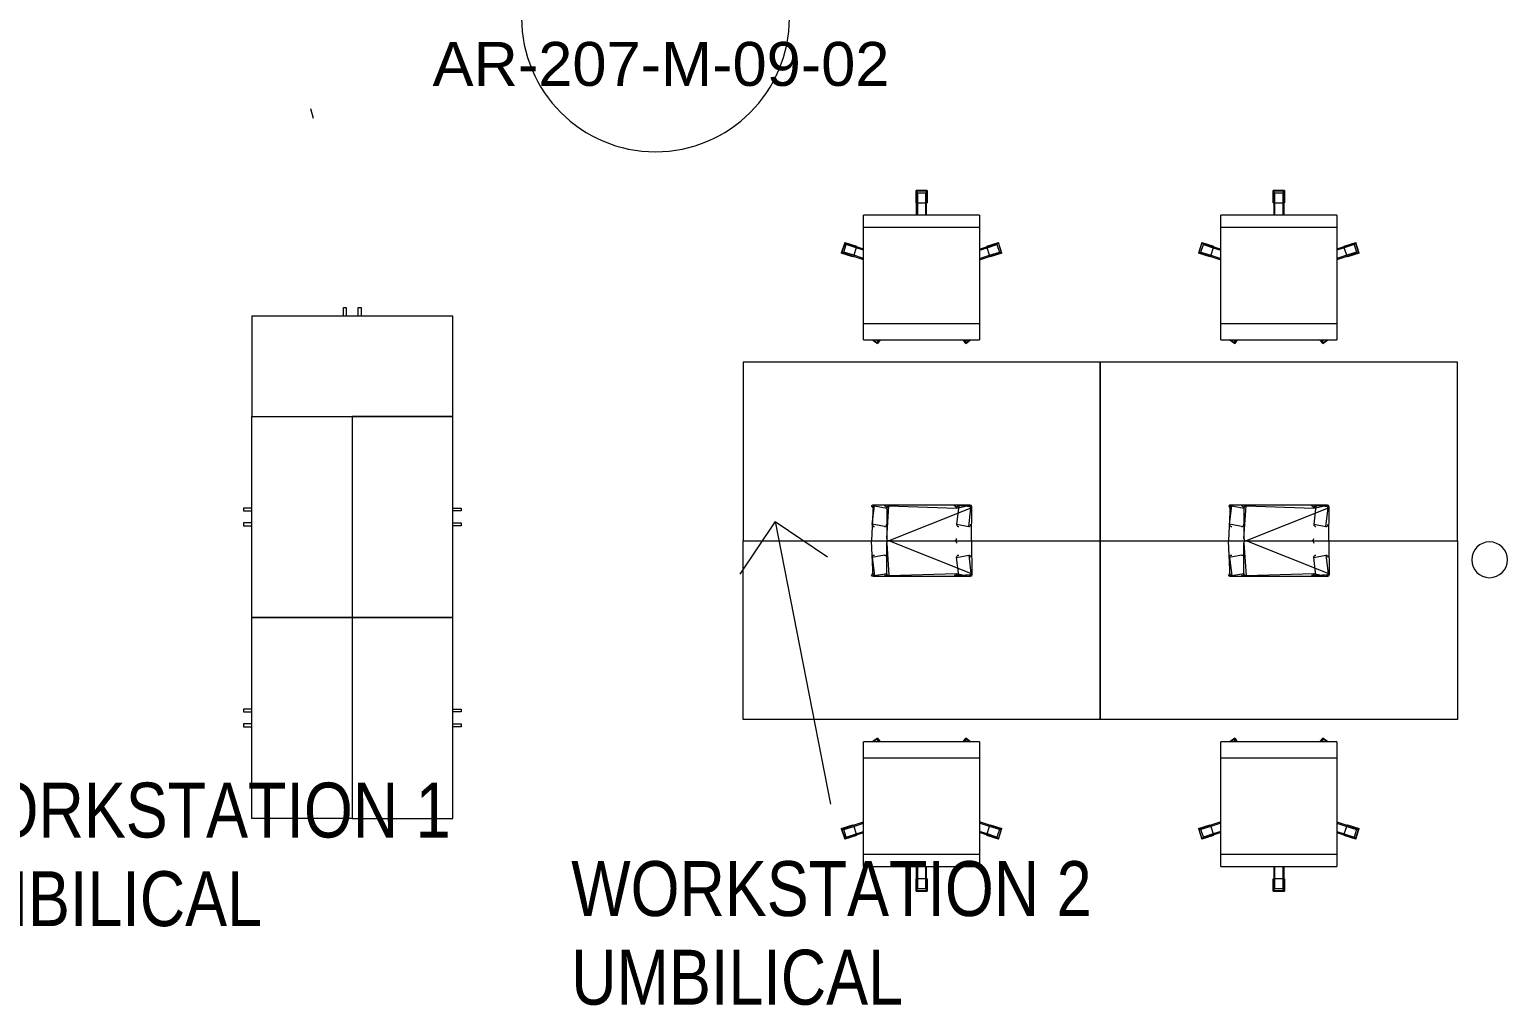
# Model space of a CAD drawing. Header units: millimetres. Extents: x 31960 to 73442, y -14102 to 21505.
# Drawn here: x 56472 to 63092, y -6201 to -1831 of the extents above; entities that cross this region are included whole.
import ezdxf

# ---------------------------------------------------------------- set-up
doc = ezdxf.new("R2010")
doc.units = ezdxf.units.MM
for name, color, linetype, lineweight in [('A-DETL', 90, 'Continuous', 9), ('G-ANNO-SYMB', 111, 'Continuous', 9), ('G-ANNO-TEXT', 231, 'Continuous', 9), ('G-IMPT', 8, 'Continuous', 9), ('I-FURN', 30, 'Continuous', 9), ('Q-CASE', 31, 'Continuous', 9)]:
    doc.layers.add(name, color=color, linetype=linetype, lineweight=lineweight)
doc.styles.add('Arial Narrow_1', font='ARIALN.TTF', dxfattribs={"height": 245.820669})
doc.styles.add('Arial_1', font='arial.ttf', dxfattribs={"height": 196.706587})

# ---------------------------------------------------------------- blocks, each defined once
blk = doc.blocks.new('umbilical - umbilical-1916693-Level 9 207 Kent St 1_100')
at = {"layer": 'I-FURN'}
for start, end in [(0, 180), (180, 360)]:
    blk.add_arc((63012.1, -4205.1), 80, start, end, dxfattribs=at)
blk = doc.blocks.new('Ad Hoc High1 - Adhoc_160x80 2d_dwg_72_VITRA_ADHOC_D2_ADHOC_E_STATION-1683438-Level 9 207 Kent St 1_100')
at = {"layer": 'G-IMPT', "flags": 128}
blk.add_lwpolyline([(0.1664, -0.064), (0.221, -0.074), (0.211, -0.156), (0.1564, -0.146), (0.1564, -0.01), (0.1464, -0.156), (-0.1564, -0.146), (-0.2175, -0.16), (0.2175, -0.16), (0.225, -0.001), (-0.224, 0), (-0.225, -0.1525), (-0.1664, -0.156), (-0.1564, -0.074), (-0.211, -0.064), (-0.221, -0.146), (0.1464, 0)], dxfattribs=at)
at = {"layer": 'G-IMPT'}
for centre, radius, start, end in [((-0.224, -0.001), 0.001, 90, 180), ((0.1464, -0.01), 0.01, 0, 90), ((0.224, -0.001), 0.001, 0, 90), ((-0.211, -0.074), 0.01, 90, 180), ((-0.1664, -0.074), 0.01, 359.98528, 90), ((-0.1464, -0.01), 0.01, 90, 180.00221), ((0.1664, -0.074), 0.01, 90, 180.01472), ((0.211, -0.074), 0.01, 0, 90), ((-0.2175, -0.1525), 0.0075, 180, 270), ((-0.211, -0.146), 0.01, 180, 270), ((-0.1664, -0.146), 0.01, 270, 0.00208), ((-0.1464, -0.146), 0.00999, 179.93098, 270), ((0.1464, -0.146), 0.00999, 270, 0.06906), ((0.1664, -0.146), 0.01, 180, 270), ((0.211, -0.146), 0.01, 270, 0), ((0.2175, -0.1525), 0.0075, 270, 0)]:
    blk.add_arc(centre, radius, start, end, dxfattribs=at)
blk = doc.blocks.new('Ad Hoc High1 - Adhoc_160x80 2d_dwg_72_VITRA_ADHOC_D2_ADHOC_TABLE_TOP_160_X_80_TABLE_TOP-1683439-Level 9 207 Kent St 1_100')
at = {"layer": 'G-IMPT', "flags": 128}
blk.add_lwpolyline([(0, -0.8), (1.6, -0.8), (1.6, 0), (0, 0)], close=True, dxfattribs=at)
blk = doc.blocks.new('Ad Hoc High1 - Adhoc_160x80 2d_dwg-1683437-Level 9 207 Kent St 1_100')
at = {"xscale": 1000, "yscale": 1000, "zscale": 1000}
for name, p in [('Ad Hoc High1 - Adhoc_160x80 2d_dwg_72_VITRA_ADHOC_D2_ADHOC_TABLE_TOP_160_X_80_TABLE_TOP-1683439-Level 9 207 Kent St 1_100', (0, 0)), ('Ad Hoc High1 - Adhoc_160x80 2d_dwg_72_VITRA_ADHOC_D2_ADHOC_E_STATION-1683438-Level 9 207 Kent St 1_100', (800, 0))]:
    blk.add_blockref(name, p, dxfattribs=at)
blk = doc.blocks.new('Ad Hoc High1 - Ad Hoc High-1941833-Level 9 207 Kent St 1_100')
blk.add_blockref('Ad Hoc High1 - Adhoc_160x80 2d_dwg-1683437-Level 9 207 Kent St 1_100', (67997.8, -4726.1))
blk = doc.blocks.new('Ad Hoc High2 - Adhoc_160x80 2d_dwg_72_VITRA_ADHOC_D2_ADHOC_E_STATION-1683438-Level 9 207 Kent St 1_100')
at = {"layer": 'G-IMPT', "flags": 128}
blk.add_lwpolyline([(0.1664, -0.064), (0.221, -0.074), (0.211, -0.156), (0.1564, -0.146), (0.1564, -0.01), (0.1464, -0.156), (-0.1564, -0.146), (-0.2175, -0.16), (0.2175, -0.16), (0.225, -0.001), (-0.224, 0), (-0.225, -0.1525), (-0.1664, -0.156), (-0.1564, -0.074), (-0.211, -0.064), (-0.221, -0.146), (0.1464, 0)], dxfattribs=at)
at = {"layer": 'G-IMPT'}
for centre, radius, start, end in [((-0.224, -0.001), 0.001, 90, 180), ((0.1464, -0.01), 0.01, 0, 90), ((0.224, -0.001), 0.001, 0, 90), ((-0.211, -0.074), 0.01, 90, 180), ((-0.1664, -0.074), 0.01, 359.98528, 90), ((-0.1464, -0.01), 0.01, 90, 180.00221), ((0.1664, -0.074), 0.01, 90, 180.01472), ((0.211, -0.074), 0.01, 0, 90), ((-0.2175, -0.1525), 0.0075, 180, 270), ((-0.211, -0.146), 0.01, 180, 270), ((-0.1664, -0.146), 0.01, 270, 0.00208), ((-0.1464, -0.146), 0.00999, 179.93098, 270), ((0.1464, -0.146), 0.00999, 270, 0.06906), ((0.1664, -0.146), 0.01, 180, 270), ((0.211, -0.146), 0.01, 270, 0), ((0.2175, -0.1525), 0.0075, 270, 0)]:
    blk.add_arc(centre, radius, start, end, dxfattribs=at)
blk = doc.blocks.new('Ad Hoc High2 - Adhoc_160x80 2d_dwg_72_VITRA_ADHOC_D2_ADHOC_TABLE_TOP_160_X_80_TABLE_TOP-1683439-Level 9 207 Kent St 1_100')
at = {"layer": 'G-IMPT', "flags": 128}
blk.add_lwpolyline([(0, -0.8), (1.6, -0.8), (1.6, 0), (0, 0)], close=True, dxfattribs=at)
blk = doc.blocks.new('Ad Hoc High2 - Adhoc_160x80 2d_dwg-1683437-Level 9 207 Kent St 1_100')
at = {"xscale": 1000, "yscale": 1000, "zscale": 1000}
for name, p in [('Ad Hoc High2 - Adhoc_160x80 2d_dwg_72_VITRA_ADHOC_D2_ADHOC_TABLE_TOP_160_X_80_TABLE_TOP-1683439-Level 9 207 Kent St 1_100', (0, 0)), ('Ad Hoc High2 - Adhoc_160x80 2d_dwg_72_VITRA_ADHOC_D2_ADHOC_E_STATION-1683438-Level 9 207 Kent St 1_100', (800, 0))]:
    blk.add_blockref(name, p, dxfattribs=at)
blk = doc.blocks.new('Ad Hoc High2 - Ad Hoc High-1941839-Level 9 207 Kent St 1_100')
blk.add_blockref('Ad Hoc High2 - Adhoc_160x80 2d_dwg-1683437-Level 9 207 Kent St 1_100', (69597.8, -4726.1))
blk = doc.blocks.new('Ad Hoc High3 - Adhoc_160x80 2d_dwg_72_VITRA_ADHOC_D2_ADHOC_E_STATION-1683438-Level 9 207 Kent St 1_100')
at = {"layer": 'G-IMPT', "flags": 128}
blk.add_lwpolyline([(0.1664, -0.064), (0.221, -0.074), (0.211, -0.156), (0.1564, -0.146), (0.1564, -0.01), (0.1464, -0.156), (-0.1564, -0.146), (-0.2175, -0.16), (0.2175, -0.16), (0.225, -0.001), (-0.224, 0), (-0.225, -0.1525), (-0.1664, -0.156), (-0.1564, -0.074), (-0.211, -0.064), (-0.221, -0.146), (0.1464, 0)], dxfattribs=at)
at = {"layer": 'G-IMPT'}
for centre, radius, start, end in [((-0.224, -0.001), 0.001, 90, 180), ((0.1464, -0.01), 0.01, 0, 90), ((0.224, -0.001), 0.001, 0, 90), ((-0.211, -0.074), 0.01, 90, 180), ((-0.1664, -0.074), 0.01, 359.98528, 90), ((-0.1464, -0.01), 0.01, 90, 180.00221), ((0.1664, -0.074), 0.01, 90, 180.01472), ((0.211, -0.074), 0.01, 0, 90), ((-0.2175, -0.1525), 0.0075, 180, 270), ((-0.211, -0.146), 0.01, 180, 270), ((-0.1664, -0.146), 0.01, 270, 0.00208), ((-0.1464, -0.146), 0.00999, 179.93098, 270), ((0.1464, -0.146), 0.00999, 270, 0.06906), ((0.1664, -0.146), 0.01, 180, 270), ((0.211, -0.146), 0.01, 270, 0), ((0.2175, -0.1525), 0.0075, 270, 0)]:
    blk.add_arc(centre, radius, start, end, dxfattribs=at)
blk = doc.blocks.new('Ad Hoc High3 - Adhoc_160x80 2d_dwg_72_VITRA_ADHOC_D2_ADHOC_TABLE_TOP_160_X_80_TABLE_TOP-1683439-Level 9 207 Kent St 1_100')
at = {"layer": 'G-IMPT', "flags": 128}
blk.add_lwpolyline([(0, -0.8), (1.6, -0.8), (1.6, 0), (0, 0)], close=True, dxfattribs=at)
blk = doc.blocks.new('Ad Hoc High3 - Adhoc_160x80 2d_dwg-1683437-Level 9 207 Kent St 1_100')
at = {"xscale": 1000, "yscale": 1000, "zscale": 1000}
for name, p in [('Ad Hoc High3 - Adhoc_160x80 2d_dwg_72_VITRA_ADHOC_D2_ADHOC_TABLE_TOP_160_X_80_TABLE_TOP-1683439-Level 9 207 Kent St 1_100', (0, 0)), ('Ad Hoc High3 - Adhoc_160x80 2d_dwg_72_VITRA_ADHOC_D2_ADHOC_E_STATION-1683438-Level 9 207 Kent St 1_100', (800, 0))]:
    blk.add_blockref(name, p, dxfattribs=at)
blk = doc.blocks.new('Ad Hoc High3 - Ad Hoc High-1941845-Level 9 207 Kent St 1_100')
at = {"extrusion": (0, 0, -1), "zscale": -1, "rotation": 180}
blk.add_blockref('Ad Hoc High3 - Adhoc_160x80 2d_dwg-1683437-Level 9 207 Kent St 1_100', (-67997.8, -4726.1), dxfattribs=at)
blk = doc.blocks.new('Ad Hoc High8 - Adhoc_160x80 2d_dwg_72_VITRA_ADHOC_D2_ADHOC_E_STATION-1683438-Level 9 207 Kent St 1_100')
at = {"layer": 'G-IMPT', "flags": 128}
blk.add_lwpolyline([(0.1664, -0.064), (0.221, -0.074), (0.211, -0.156), (0.1564, -0.146), (0.1564, -0.01), (0.1464, -0.156), (-0.1564, -0.146), (-0.2175, -0.16), (0.2175, -0.16), (0.225, -0.001), (-0.224, 0), (-0.225, -0.1525), (-0.1664, -0.156), (-0.1564, -0.074), (-0.211, -0.064), (-0.221, -0.146), (0.1464, 0)], dxfattribs=at)
at = {"layer": 'G-IMPT'}
for centre, radius, start, end in [((-0.224, -0.001), 0.001, 90, 180), ((0.1464, -0.01), 0.01, 0, 90), ((0.224, -0.001), 0.001, 0, 90), ((-0.211, -0.074), 0.01, 90, 180), ((-0.1664, -0.074), 0.01, 359.98528, 90), ((-0.1464, -0.01), 0.01, 90, 180.00221), ((0.1664, -0.074), 0.01, 90, 180.01472), ((0.211, -0.074), 0.01, 0, 90), ((-0.2175, -0.1525), 0.0075, 180, 270), ((-0.211, -0.146), 0.01, 180, 270), ((-0.1664, -0.146), 0.01, 270, 0.00208), ((-0.1464, -0.146), 0.00999, 179.93098, 270), ((0.1464, -0.146), 0.00999, 270, 0.06906), ((0.1664, -0.146), 0.01, 180, 270), ((0.211, -0.146), 0.01, 270, 0), ((0.2175, -0.1525), 0.0075, 270, 0)]:
    blk.add_arc(centre, radius, start, end, dxfattribs=at)
blk = doc.blocks.new('Ad Hoc High8 - Adhoc_160x80 2d_dwg_72_VITRA_ADHOC_D2_ADHOC_TABLE_TOP_160_X_80_TABLE_TOP-1683439-Level 9 207 Kent St 1_100')
at = {"layer": 'G-IMPT', "flags": 128}
blk.add_lwpolyline([(0, -0.8), (1.6, -0.8), (1.6, 0), (0, 0)], close=True, dxfattribs=at)
blk = doc.blocks.new('Ad Hoc High8 - Adhoc_160x80 2d_dwg-1683437-Level 9 207 Kent St 1_100')
at = {"xscale": 1000, "yscale": 1000, "zscale": 1000}
for name, p in [('Ad Hoc High8 - Adhoc_160x80 2d_dwg_72_VITRA_ADHOC_D2_ADHOC_TABLE_TOP_160_X_80_TABLE_TOP-1683439-Level 9 207 Kent St 1_100', (0, 0)), ('Ad Hoc High8 - Adhoc_160x80 2d_dwg_72_VITRA_ADHOC_D2_ADHOC_E_STATION-1683438-Level 9 207 Kent St 1_100', (800, 0))]:
    blk.add_blockref(name, p, dxfattribs=at)
blk = doc.blocks.new('Ad Hoc High8 - Ad Hoc High-1941851-Level 9 207 Kent St 1_100')
at = {"extrusion": (0, 0, -1), "zscale": -1, "rotation": 180}
blk.add_blockref('Ad Hoc High8 - Adhoc_160x80 2d_dwg-1683437-Level 9 207 Kent St 1_100', (-69597.8, -4726.1), dxfattribs=at)
blk = doc.blocks.new('JX-57-Generic Chair-Task - Task without Arms-3760541-Level 9 207 Kent St 1_100')
at = {"layer": 'I-FURN'}
for p, q in [((401, 279.4), (-119, 279.4)), ((-119, 239.5), (-119, 279.3)), ((-56.5, 295.4), (-78.7, 279.3)), ((-76.1, 279.3), (-59.7, 291.2)), ((-62.3, 279.2), (-56.9, 283.2)), ((-59.7, 291.2), (-55, 284.8)), ((-56.9, 283.2), (-52.9, 286.1)), ((-56.9, 283.2), (-54, 279.2)), ((-56.5, 295.4), (-44.8, 279.2)), ((-47.8, 279.2), (-52.9, 286.1)), ((326.8, 279.3), (338.5, 295.4)), ((329.9, 279.3), (334.8, 286.1)), ((334.8, 286.1), (338.9, 283.2)), ((338.9, 283.2), (336.1, 279.3)), ((336.9, 284.8), (341.6, 291.2)), ((360.6, 279.3), (338.5, 295.4)), ((338.9, 283.2), (344.2, 279.3)), ((358.1, 279.3), (341.6, 291.2)), ((401, 279.3), (401, 239.5)), ((-119, 208), (-119, 239.5)), ((-119, 182.8), (-119, 208)), ((-119, 208), (401, 208)), ((401, 239.5), (401, 208)), ((401, 208), (401, 182.8)), ((-119, -224.1), (-119, 182.8)), ((401, 182.8), (401, -224.1)), ((-219, -109.6), (-166.7, -92.6)), ((-219, -109.6), (-203.6, -157.2)), ((-216, -113.9), (-208.4, -111.5)), ((-203.7, -152), (-216, -113.9)), ((-163.8, -94.3), (-209.1, -109)), ((-207.5, -113.8), (-209.1, -109)), ((-163.3, -99.4), (-207.5, -113.8)), ((-196.7, -147.1), (-207.5, -113.8)), ((-165.9, -95), (-166.7, -92.6)), ((-119, -79.8), (-163.8, -94.3)), ((-163.8, -94.3), (-163.3, -99.4)), ((-119, -85), (-163.3, -99.4)), ((-163.3, -99.4), (-152.5, -132.7)), ((-119, -121.8), (-152.5, -132.7)), ((-119, -127.1), (-149.9, -137.1)), ((401, -79.8), (445.8, -94.3)), ((401, -85), (445.3, -99.4)), ((401, -121.8), (434.5, -132.7)), ((401, -127.1), (431.9, -137.1)), ((434.5, -132.7), (445.3, -99.4)), ((445.3, -99.4), (445.8, -94.3)), ((445.3, -99.4), (489.5, -113.8)), ((445.8, -94.3), (491, -109)), ((448.7, -92.6), (447.9, -95)), ((448.7, -92.6), (501, -109.6)), ((489.5, -113.8), (478.7, -147.1)), ((485.5, -157.2), (501, -109.6)), ((485.6, -152), (498, -113.9)), ((491, -109), (489.5, -113.8)), ((490.4, -111.5), (498, -113.9)), ((-196.1, -149.5), (-203.7, -152)), ((-151.2, -140.2), (-203.6, -157.2)), ((-152.5, -132.7), (-196.7, -147.1)), ((-195.2, -151.8), (-196.7, -147.1)), ((-149.9, -137.1), (-195.2, -151.8)), ((-152.5, -132.7), (-149.9, -137.1)), ((-151.2, -140.2), (-152, -137.8)), ((431.9, -137.1), (434.5, -132.7)), ((431.9, -137.1), (477.1, -151.8)), ((434, -137.8), (433.2, -140.2)), ((485.5, -157.2), (433.2, -140.2)), ((434.5, -132.7), (478.7, -147.1)), ((478.7, -147.1), (477.1, -151.8)), ((485.6, -152), (478.1, -149.5)), ((-119, -271.7), (-119, -224.1)), ((-119, -224.1), (401, -224.1)), ((401, -224.1), (401, -271.7)), ((-119, -278.9), (-119, -271.7)), ((-119, -278.9), (401, -278.9)), ((118.5, -278.9), (118.5, -332.1)), ((123.5, -333.2), (123.5, -278.9)), ((158.5, -278.9), (158.5, -333.2)), ((163.5, -278.9), (163.5, -332.1)), ((401, -271.7), (401, -278.9)), ((118.5, -334.3), (116, -334.3)), ((116, -389.3), (116, -334.3)), ((116, -389.3), (166, -389.3)), ((118.5, -332.1), (123.5, -333.2)), ((118.5, -332.1), (118.5, -379.7)), ((123.5, -379.7), (118.5, -379.7)), ((121, -387.8), (121, -379.9)), ((161, -387.8), (121, -387.8)), ((123.5, -333.2), (158.5, -333.2)), ((123.5, -379.7), (123.5, -333.2)), ((158.5, -379.7), (123.5, -379.7)), ((158.5, -333.2), (163.5, -332.1)), ((158.5, -333.2), (158.5, -379.7)), ((163.5, -379.7), (158.5, -379.7)), ((161, -379.9), (161, -387.8)), ((163.5, -332.1), (163.5, -379.7)), ((166, -334.3), (163.5, -334.3)), ((166, -334.3), (166, -389.3))]:
    blk.add_line(p, q, dxfattribs=at)
blk = doc.blocks.new('JX-57-Generic Chair-Task - Task without Arms-542702-Level 9 207 Kent St 1_100')
at = {"layer": 'I-FURN'}
for p, q in [((166, 389.3), (116, 389.3)), ((116, 334.3), (116, 389.3)), ((116, 334.3), (118.5, 334.3)), ((118.5, 379.7), (123.5, 379.7)), ((118.5, 379.7), (118.5, 332.1)), ((123.5, 333.2), (118.5, 332.1)), ((118.5, 332.1), (118.5, 278.9)), ((121, 379.9), (121, 387.8)), ((121, 387.8), (161, 387.8)), ((123.5, 379.7), (158.5, 379.7)), ((123.5, 333.2), (123.5, 379.7)), ((123.5, 278.9), (123.5, 333.2)), ((158.5, 333.2), (123.5, 333.2)), ((158.5, 379.7), (163.5, 379.7)), ((158.5, 379.7), (158.5, 333.2)), ((163.5, 332.1), (158.5, 333.2)), ((158.5, 333.2), (158.5, 278.9)), ((161, 387.8), (161, 379.9)), ((163.5, 379.7), (163.5, 332.1)), ((163.5, 334.3), (166, 334.3)), ((163.5, 332.1), (163.5, 278.9)), ((166, 389.3), (166, 334.3)), ((401, 278.9), (-119, 278.9)), ((-119, 271.7), (-119, 278.9)), ((-119, 224.1), (-119, 271.7)), ((401, 278.9), (401, 271.7)), ((401, 271.7), (401, 224.1)), ((-119, -182.8), (-119, 224.1)), ((401, 224.1), (-119, 224.1)), ((401, 224.1), (401, -182.8)), ((-203.6, 157.2), (-219, 109.6)), ((-216, 113.9), (-203.7, 152)), ((-207.5, 113.8), (-196.7, 147.1)), ((-203.7, 152), (-196.1, 149.5)), ((-203.6, 157.2), (-151.2, 140.2)), ((-196.7, 147.1), (-195.2, 151.8)), ((-196.7, 147.1), (-152.5, 132.7)), ((-195.2, 151.8), (-149.9, 137.1)), ((-152.5, 132.7), (-163.3, 99.4)), ((-149.9, 137.1), (-152.5, 132.7)), ((-152.5, 132.7), (-119, 121.8)), ((-152, 137.8), (-151.2, 140.2)), ((-149.9, 137.1), (-119, 127.1)), ((431.9, 137.1), (401, 127.1)), ((434.5, 132.7), (401, 121.8)), ((477.1, 151.8), (431.9, 137.1)), ((434.5, 132.7), (431.9, 137.1)), ((433.2, 140.2), (485.5, 157.2)), ((433.2, 140.2), (434, 137.8)), ((478.7, 147.1), (434.5, 132.7)), ((445.3, 99.4), (434.5, 132.7)), ((477.1, 151.8), (478.7, 147.1)), ((478.1, 149.5), (485.6, 152)), ((478.7, 147.1), (489.5, 113.8)), ((501, 109.6), (485.5, 157.2)), ((498, 113.9), (485.6, 152)), ((-166.7, 92.6), (-219, 109.6)), ((-208.4, 111.5), (-216, 113.9)), ((-209.1, 109), (-207.5, 113.8)), ((-209.1, 109), (-163.8, 94.3)), ((-207.5, 113.8), (-163.3, 99.4)), ((-166.7, 92.6), (-165.9, 95)), ((-163.3, 99.4), (-163.8, 94.3)), ((-163.8, 94.3), (-119, 79.8)), ((-163.3, 99.4), (-119, 85)), ((445.3, 99.4), (401, 85)), ((445.8, 94.3), (401, 79.8)), ((489.5, 113.8), (445.3, 99.4)), ((445.8, 94.3), (445.3, 99.4)), ((491, 109), (445.8, 94.3)), ((447.9, 95), (448.7, 92.6)), ((501, 109.6), (448.7, 92.6)), ((489.5, 113.8), (491, 109)), ((498, 113.9), (490.4, 111.5)), ((-119, -208), (-119, -182.8)), ((401, -182.8), (401, -208)), ((-119, -239.5), (-119, -208)), ((401, -208), (-119, -208)), ((-119, -279.3), (-119, -239.5)), ((401, -208), (401, -239.5)), ((401, -239.5), (401, -279.3)), ((-119, -279.4), (401, -279.4)), ((-78.7, -279.3), (-56.5, -295.4)), ((-59.7, -291.2), (-76.1, -279.3)), ((-56.9, -283.2), (-62.3, -279.2)), ((-55, -284.8), (-59.7, -291.2)), ((-54, -279.2), (-56.9, -283.2)), ((-52.9, -286.1), (-56.9, -283.2)), ((-44.8, -279.2), (-56.5, -295.4)), ((-52.9, -286.1), (-47.8, -279.2)), ((338.5, -295.4), (326.8, -279.3)), ((334.8, -286.1), (329.9, -279.3)), ((338.9, -283.2), (334.8, -286.1)), ((336.1, -279.3), (338.9, -283.2)), ((341.6, -291.2), (336.9, -284.8)), ((338.5, -295.4), (360.6, -279.3)), ((344.2, -279.3), (338.9, -283.2)), ((341.6, -291.2), (358.1, -279.3))]:
    blk.add_line(p, q, dxfattribs=at)
blk = doc.blocks.new('B  - 500deep-401663-Level 9 207 Kent St 1_100')
at = {"layer": 'Q-CASE'}
for p, q in [((4.8, 207.1), (17.5, 207.1)), ((4.8, 169), (4.8, 207.1)), ((17.5, 207.1), (17.5, 169)), ((71.3, 207.1), (84, 207.1)), ((71.3, 169), (71.3, 207.1)), ((84, 207.1), (84, 169)), ((494.4, 169), (-405.6, 169)), ((-405.6, 169), (-405.6, -281)), ((494.4, -281), (494.4, 169)), ((-405.6, -281), (494.4, -281))]:
    blk.add_line(p, q, dxfattribs=at)
blk = doc.blocks.new('B  - 500deep-400395-Level 9 207 Kent St 1_100')
at = {"layer": 'Q-CASE'}
for p, q in [((-405.6, -169), (-405.6, 281)), ((-405.6, 281), (494.4, 281)), ((494.4, 281), (494.4, -169)), ((494.4, -169), (-405.6, -169)), ((4.8, -169), (4.8, -207.1)), ((17.5, -207.1), (17.5, -169)), ((71.3, -169), (71.3, -207.1)), ((84, -207.1), (84, -169)), ((4.8, -207.1), (17.5, -207.1)), ((71.3, -207.1), (84, -207.1))]:
    blk.add_line(p, q, dxfattribs=at)
blk = doc.blocks.new('Section - Section Head-190184-Level 9 207 Kent St 1_100')
at = {"layer": 'G-ANNO-SYMB'}
h = blk.add_hatch(color=256, dxfattribs=at)
edge = h.paths.add_edge_path(flags=0)
edge.add_line((-6, 8.485), (-6, 6))
edge.add_arc((-6, 0), 6, 90, 135)
edge.add_line((-10.243, 4.243), (-6, 8.485))
h = blk.add_hatch(color=256, dxfattribs=at)
edge = h.paths.add_edge_path(flags=0)
edge.add_line((-6, 8.485), (-1.757, 4.243))
edge.add_arc((-6, 0), 6, 45, 90)
edge.add_line((-6, 6), (-6, 8.485))
h = blk.add_hatch(color=256, dxfattribs=at)
edge = h.paths.add_edge_path(flags=0)
edge.add_line((-14.485, 0), (-10.243, 4.243))
edge.add_arc((-6, 0), 6, 135, 180)
edge.add_line((-12, 0), (-14.485, 0))
h = blk.add_hatch(color=256, dxfattribs=at)
edge = h.paths.add_edge_path(flags=0)
edge.add_line((2.485, 0), (0, 0))
edge.add_arc((-6, 0), 6, 0, 45)
edge.add_line((-1.757, 4.243), (2.485, 0))
for p, q in [((-6, 8.485), (-14.485, 0)), ((-6, 8.485), (-10.243, 4.243)), ((-6, 8.485), (2.485, 0)), ((-6, 6), (-6, 8.485)), ((-6, 8.485), (-6, 6)), ((-1.757, 4.243), (-6, 8.485)), ((-10.243, 4.243), (-14.485, 0)), ((2.485, 0), (-1.757, 4.243)), ((-14.485, 0), (-12, 0)), ((0, 0), (2.485, 0)), ((-12, 0), (-14.485, 0)), ((0, 0), (2.485, 0))]:
    blk.add_line(p, q, dxfattribs=at)
for start, end in [(360, 180), (90, 135), (45, 90), (135, 180), (0, 45), (180, 360)]:
    blk.add_arc((-6, 0), 6, start, end, dxfattribs=at)

msp = doc.modelspace()

# ---------------------------------------------------------------- linework, layer by layer
at = {"layer": 'A-DETL'}
msp.add_line((57730.7, -2184.3), (57742.4, -2227.8), dxfattribs=at)
at = {"layer": 'G-ANNO-TEXT', "color": 7}
for q in [(59654, -4268.7), (60046.6, -4191.8), (60059.9, -5300)]:
    msp.add_line((59811.8, -4034), q, dxfattribs=at)

# ---------------------------------------------------------------- block references
at = {"layer": 'G-ANNO-SYMB', "xscale": 99.99999999999993, "yscale": 99.99999999999993, "zscale": 99.99999999999993}
msp.add_blockref('Section - Section Head-190184-Level 9 207 Kent St 1_100', (59875.9, -1777.9), dxfattribs=at)
at = {"layer": 'I-FURN'}
for name, p in [('umbilical - umbilical-1916693-Level 9 207 Kent St 1_100', (0, 0)), ('JX-57-Generic Chair-Task - Task without Arms-542702-Level 9 207 Kent St 1_100', (61926.9, -2940.9)), ('JX-57-Generic Chair-Task - Task without Arms-3760541-Level 9 207 Kent St 1_100', (61926.9, -5299.5))]:
    msp.add_blockref(name, p, dxfattribs=at)
at = {"layer": 'I-FURN', "rotation": 180}
for name, p in [('JX-57-Generic Chair-Task - Task without Arms-3760541-Level 9 207 Kent St 1_100', (60608.9, -2940.9)), ('Ad Hoc High2 - Ad Hoc High-1941839-Level 9 207 Kent St 1_100', (130865.7, -8846.2)), ('Ad Hoc High1 - Ad Hoc High-1941833-Level 9 207 Kent St 1_100', (130865.7, -8846.2)), ('Ad Hoc High8 - Ad Hoc High-1941851-Level 9 207 Kent St 1_100', (130865.7, -8846.2)), ('Ad Hoc High3 - Ad Hoc High-1941845-Level 9 207 Kent St 1_100', (130865.7, -8846.2)), ('JX-57-Generic Chair-Task - Task without Arms-542702-Level 9 207 Kent St 1_100', (60608.9, -5299.5))]:
    msp.add_blockref(name, p, dxfattribs=at)
at = {"layer": 'Q-CASE'}
msp.add_blockref('B  - 500deep-401663-Level 9 207 Kent St 1_100', (57873.5, -3282.3), dxfattribs=at)
for name, p, rotation in [('B  - 500deep-400395-Level 9 207 Kent St 1_100', (57636.9, -3968.9), 269.9999999999995), ('B  - 500deep-401663-Level 9 207 Kent St 1_100', (58198.9, -3968.9), 270), ('B  - 500deep-400395-Level 9 207 Kent St 1_100', (57636.9, -4868.9), 269.9999999999995), ('B  - 500deep-401663-Level 9 207 Kent St 1_100', (58198.9, -4868.9), 270)]:
    msp.add_blockref(name, p, dxfattribs=dict(at, rotation=rotation))

# ---------------------------------------------------------------- texts
at = {"layer": 'G-ANNO-SYMB', "insert": (59300.7, -1886), "char_height": 196.707, "width": 2433.44, "attachment_point": 2, "line_spacing_factor": 0.938532, "style": 'Arial_1'}
msp.add_mtext('AR-207-M-09-02', dxfattribs=at)
at = {"layer": 'G-ANNO-TEXT', "color": 7, "char_height": 245.821, "width": 2787, "attachment_point": 1, "line_spacing_factor": 0.968573, "style": 'Arial Narrow_1'}
for s, insert in [('WORKSTATION 1\\PUMBILICAL', (56027.3, -5202.9)), ('WORKSTATION 2\\PUMBILICAL', (58898.6, -5554.6))]:
    msp.add_mtext(s, dxfattribs=dict(at, insert=insert))

doc.saveas('drawing.dxf')
